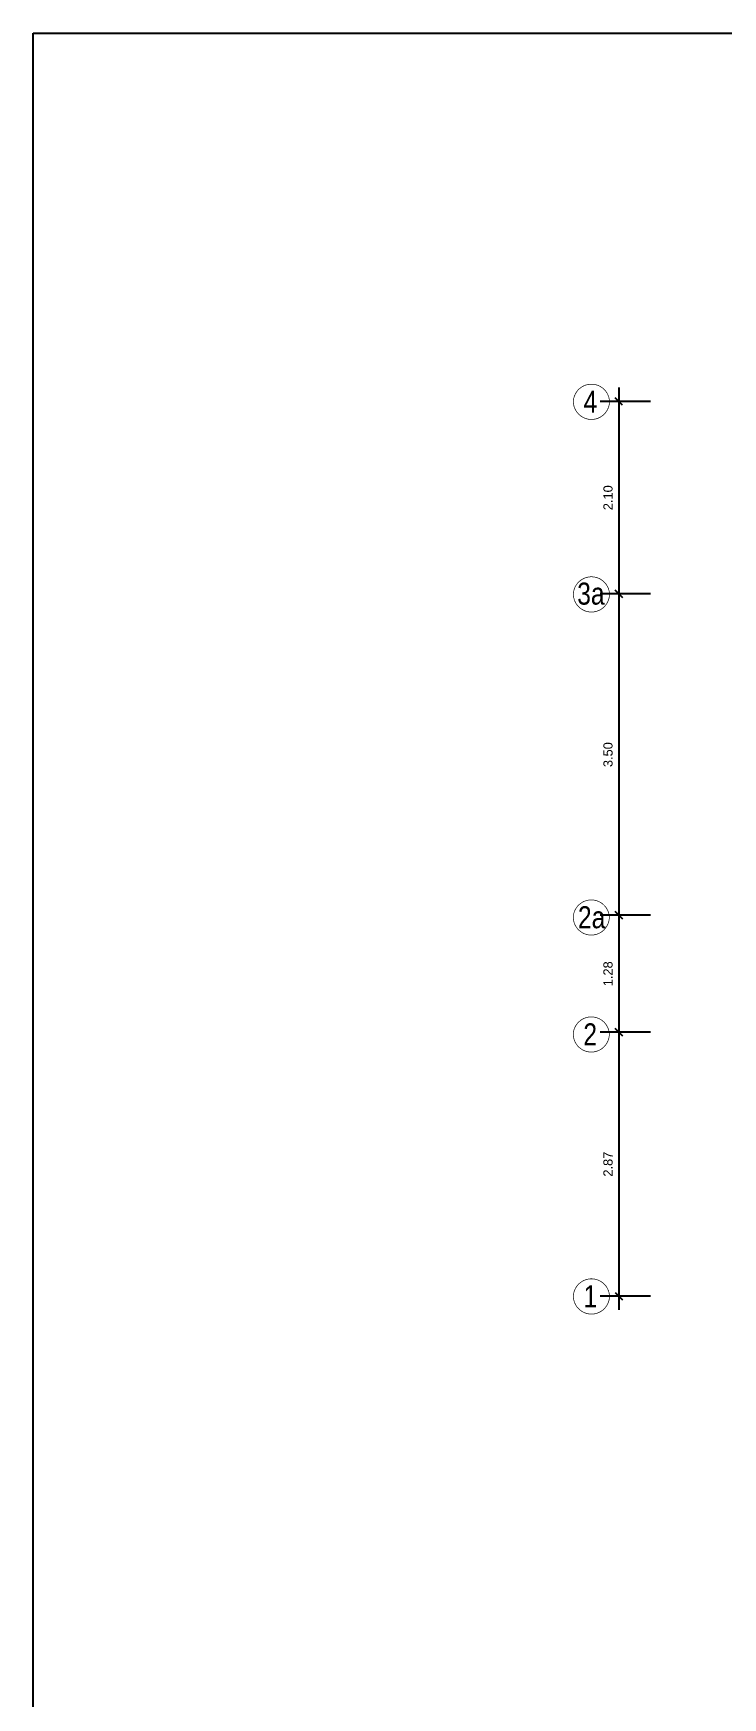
# Model space of a CAD drawing. Header units: millimetres. Extents: x 3354 to 3637, y 1117 to 1358.
# Drawn here: x 3495.25 to 3502.76, y 1134.76 to 1152.9 of the extents above; entities that cross this region are included whole.
import ezdxf

# ---------------------------------------------------------------- set-up
doc = ezdxf.new("R2010")
doc.units = ezdxf.units.MM
doc.layers.add('CASCO', color=252, linetype='Continuous', lineweight=9)
doc.styles.get("Standard").update_dxf_attribs({"font": 'arial.ttf'})
doc.styles.add('style1', font='arial.ttf')
doc.dimstyles.new('Esc  1  50', dxfattribs={"dimtxt": 0.1, "dimasz": 0.08, "dimexe": 0.2, "dimexo": 0.15, "dimgap": 0.065, "dimtad": 1, "dimzin": 4, "dimdsep": 46, "dimtxsty": 'Standard', "dimblk": 'OBLIQUE', "dimcen": 0.12, "dimdle": 0.15, "dimadec": 0, "dimazin": 0, "dimtfac": 1, "dimtix": 1, "dimtmove": 0, "dimatfit": 3, "dimldrblk": 'OBLIQUE', "dimfxl": 1, "dimarcsym": 0})

# ---------------------------------------------------------------- blocks, each defined once
blk = doc.blocks.new('_Oblique')
at = {"color": 0, "linetype": 'ByBlock', "lineweight": -2}
blk.add_line((-0.5, -0.5), (0.5, 0.5), dxfattribs=at)
blk = doc.blocks.new('*D137')
at = {"layer": 'CASCO', "color": 0, "lineweight": -2, "transparency": 16777216}
for p, q in [((3501.625, 1149.035), (3501.625, 1146.636)), ((3501.971, 1148.885), (3501.425, 1148.885)), ((3501.971, 1146.786), (3501.425, 1146.786))]:
    blk.add_line(p, q, dxfattribs=at)
at = {"layer": 'Defpoints', "color": 0, "transparency": 16777216}
for p in [(3502.121, 1148.885), (3501.625, 1146.786), (3502.121, 1146.786)]:
    blk.add_point(p, dxfattribs=at)
at = {"layer": 'CASCO', "color": 0, "lineweight": -2, "transparency": 16777216, "xscale": 0.08, "yscale": 0.08, "zscale": 0.08}
for p, rotation in [((3501.625, 1148.885), 90), ((3501.625, 1146.786), 270)]:
    blk.add_blockref('_Oblique', p, dxfattribs=dict(at, rotation=rotation))
at = {"layer": 'CASCO', "color": 0, "transparency": 16777216, "insert": (3501.509, 1147.835), "char_height": 0.1, "attachment_point": 5, "rotation": 90}
blk.add_mtext('2.10', dxfattribs=at)
blk = doc.blocks.new('*D138')
at = {"layer": 'CASCO', "color": 0, "lineweight": -2, "transparency": 16777216}
for p, q in [((3501.971, 1146.786), (3501.425, 1146.786)), ((3501.625, 1146.936), (3501.625, 1143.135)), ((3501.971, 1143.285), (3501.425, 1143.285))]:
    blk.add_line(p, q, dxfattribs=at)
at = {"layer": 'Defpoints', "color": 0, "transparency": 16777216}
for p in [(3502.121, 1146.786), (3501.625, 1143.285), (3502.121, 1143.285)]:
    blk.add_point(p, dxfattribs=at)
at = {"layer": 'CASCO', "color": 0, "lineweight": -2, "transparency": 16777216, "xscale": 0.08, "yscale": 0.08, "zscale": 0.08}
for p, rotation in [((3501.625, 1146.786), 90), ((3501.625, 1143.285), 270)]:
    blk.add_blockref('_Oblique', p, dxfattribs=dict(at, rotation=rotation))
at = {"layer": 'CASCO', "color": 0, "transparency": 16777216, "insert": (3501.509, 1145.035), "char_height": 0.1, "attachment_point": 5, "rotation": 90}
blk.add_mtext('3.50', dxfattribs=at)
blk = doc.blocks.new('*D139')
at = {"layer": 'CASCO', "color": 0, "lineweight": -2, "transparency": 16777216}
for p, q in [((3501.625, 1142.16), (3501.625, 1138.985)), ((3501.971, 1142.01), (3501.425, 1142.01)), ((3501.971, 1139.135), (3501.425, 1139.135))]:
    blk.add_line(p, q, dxfattribs=at)
at = {"layer": 'Defpoints', "color": 0, "transparency": 16777216}
for p in [(3502.121, 1142.01), (3501.625, 1139.135), (3502.121, 1139.135)]:
    blk.add_point(p, dxfattribs=at)
at = {"layer": 'CASCO', "color": 0, "lineweight": -2, "transparency": 16777216, "xscale": 0.08, "yscale": 0.08, "zscale": 0.08}
for p, rotation in [((3501.625, 1142.01), 90), ((3501.625, 1139.135), 270)]:
    blk.add_blockref('_Oblique', p, dxfattribs=dict(at, rotation=rotation))
at = {"layer": 'CASCO', "color": 0, "transparency": 16777216, "insert": (3501.509, 1140.572), "char_height": 0.1, "attachment_point": 5, "rotation": 90}
blk.add_mtext('2.87', dxfattribs=at)
blk = doc.blocks.new('*D140')
at = {"layer": 'CASCO', "color": 0, "lineweight": -2, "transparency": 16777216}
for p, q in [((3501.625, 1143.435), (3501.625, 1141.86)), ((3501.971, 1143.285), (3501.425, 1143.285)), ((3501.971, 1142.01), (3501.425, 1142.01))]:
    blk.add_line(p, q, dxfattribs=at)
at = {"layer": 'Defpoints', "color": 0, "transparency": 16777216}
for p in [(3502.121, 1143.285), (3501.625, 1142.01), (3502.121, 1142.01)]:
    blk.add_point(p, dxfattribs=at)
at = {"layer": 'CASCO', "color": 0, "lineweight": -2, "transparency": 16777216, "xscale": 0.08, "yscale": 0.08, "zscale": 0.08}
for p, rotation in [((3501.625, 1143.285), 90), ((3501.625, 1142.01), 270)]:
    blk.add_blockref('_Oblique', p, dxfattribs=dict(at, rotation=rotation))
at = {"layer": 'CASCO', "color": 0, "transparency": 16777216, "insert": (3501.509, 1142.647), "char_height": 0.1, "attachment_point": 5, "rotation": 90}
blk.add_mtext('1.28', dxfattribs=at)

msp = doc.modelspace()

# ---------------------------------------------------------------- linework, layer by layer
at = {"ltscale": 2}
msp.add_lwpolyline([(3495.247, 1152.897), (3540.979, 1152.897), (3540.979, 1116.841), (3495.247, 1116.841)], close=True, dxfattribs=at)
at = {"layer": 'CASCO', "ltscale": 2, "const_width": 0.0076}
for points in [[(3501.525, 1148.885, 0.951688), (3501.131, 1148.885, 1)], [(3501.525, 1146.786, 0.951688), (3501.131, 1146.786, 1)], [(3501.523, 1143.265, 0.951688), (3501.13, 1143.265, 1)], [(3501.523, 1141.99, 0.951688), (3501.13, 1141.99, 1)], [(3501.525, 1139.135, 0.951688), (3501.131, 1139.135, 1)]]:
    msp.add_lwpolyline(points, format="xyb", close=True, dxfattribs=at)

# ---------------------------------------------------------------- texts
at = {"layer": 'CASCO', "style": 'style1', "width": 0.8}
for s, p in [('4', (3501.242, 1148.762)), ('3a', (3501.173, 1146.67)), ('2a', (3501.181, 1143.143)), ('2', (3501.24, 1141.867)), ('1', (3501.242, 1139.012))]:
    msp.add_text(s, height=0.24, dxfattribs=at).set_placement(p)

# ---------------------------------------------------------------- dimensions: what is measured, and where the dimension line sits
at = {"layer": 'CASCO'}
for base, p1, p2, picture, middle in [((3501.625, 1146.786), (3502.121, 1148.885), (3502.121, 1146.786), '*D137', (3501.509, 1147.835)), ((3501.625, 1143.285), (3502.121, 1146.786), (3502.121, 1143.285), '*D138', (3501.509, 1145.035)), ((3501.6252, 1142.0095), (3502.1208, 1143.2848), (3502.1208, 1142.0095), '*D140', (3501.5091, 1142.6472)), ((3501.6251785, 1139.1345145), (3502.1207537, 1142.0095144), (3502.1207537, 1139.1345145), '*D139', (3501.5091212, 1140.5720144))]:
    dim = msp.add_linear_dim(base=base, p1=p1, p2=p2, angle=90, dimstyle='Esc  1  50', dxfattribs=at)
    dim.commit()
    dim.dimension.update_dxf_attribs({"geometry": picture, "text_midpoint": middle})

doc.saveas('drawing.dxf')
